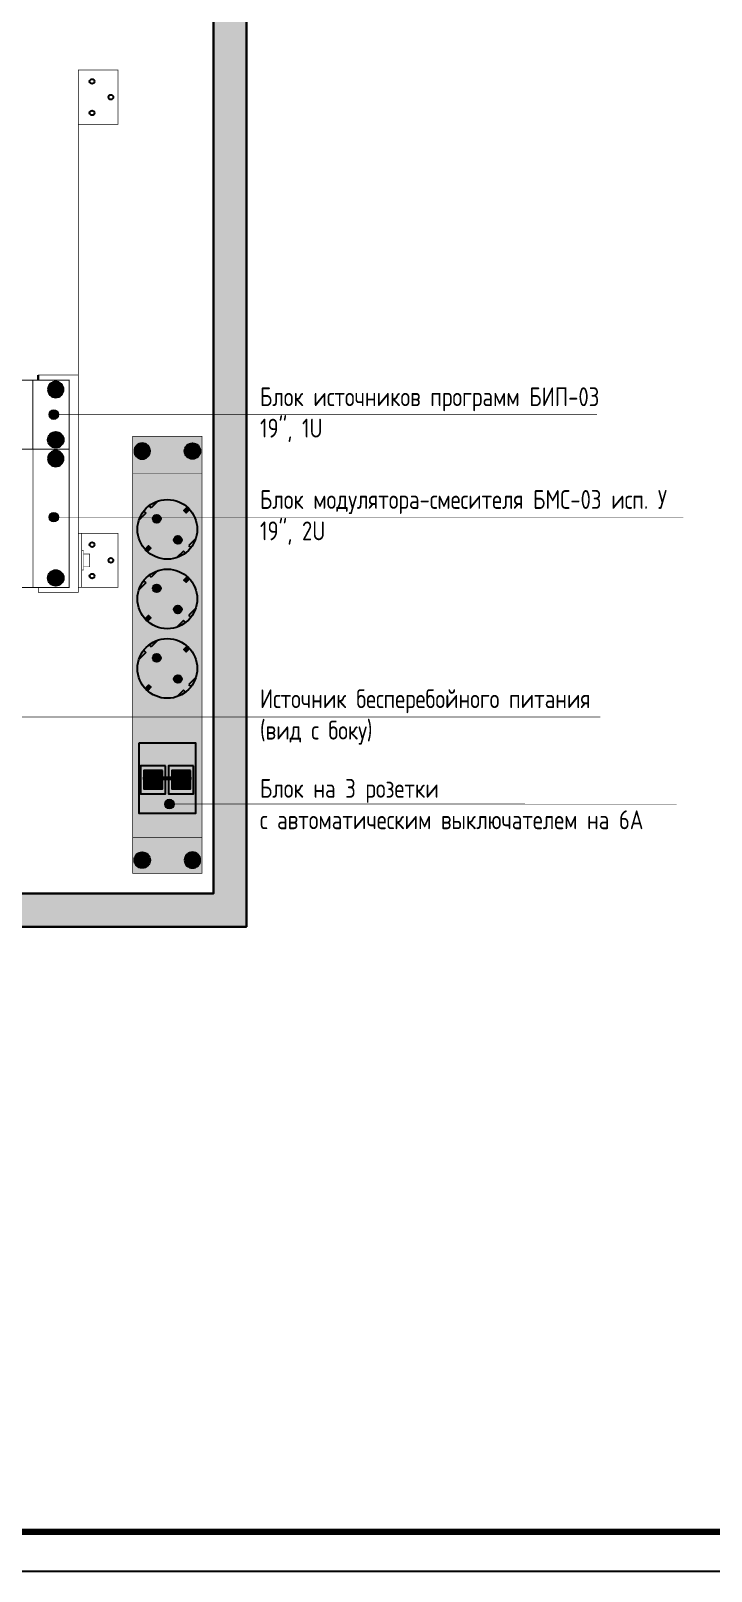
# Paper-space layout '14. УППВ' of a CAD drawing. Header units: millimetres. Extents: x 0 to 2670, y -76 to 297.
# Drawn here: x 128.3 to 215, y 0 to 196.2 of the extents above; entities that cross this region are included whole.
import ezdxf
from ezdxf.enums import TextEntityAlignment as Align

# ---------------------------------------------------------------- set-up
doc = ezdxf.new("R2010")
doc.units = ezdxf.units.MM
doc.linetypes.add('штриховая', pattern=[19.05, 12.7, -6.35])
doc.layers.add('102 Рамка', color=252, linetype='Continuous')
doc.layers.add('Text', color=7, linetype='Continuous')
doc.layers.add('Выноски', color=7, linetype='Continuous', lineweight=0)
doc.styles.add('ISOCPEUR', font='isocpeui.ttf', dxfattribs={"height": 2.5})
doc.styles.get("Standard").update_dxf_attribs({"font": 'arial.ttf'})
doc.styles.add('ГОСТ-ttf', font='isocpeur.ttf', dxfattribs={"width": 0.8})

# ---------------------------------------------------------------- blocks, each defined once
blk = doc.blocks.new('*U264')
at = {"true_color": 0xc7c7c7}
h = blk.add_hatch(color=9, dxfattribs=at)
h.set_gradient(color1=(93, 101, 98), color2=(179, 179, 179), tint=0.43, name='SPHERICAL')
h.paths.add_polyline_path([(10, 5, 1), (0, 5, 1)])
h.paths.add_polyline_path([(3.98, 2.56), (2.56, 3.98), (3.59, 5), (2.56, 6.02), (3.98, 7.44), (5, 6.41), (6.02, 7.44), (7.44, 6.02), (6.41, 5), (7.44, 3.98), (6.02, 2.56), (5, 3.59)], flags=16)
h = blk.add_hatch(color=250)
h.set_gradient(color1=(39, 42, 41), color2=(103, 113, 116), tint=0.43, name='SPHERICAL')
h.paths.add_polyline_path([(5, 6.41), (3.98, 7.44), (2.56, 6.02), (3.59, 5), (2.56, 3.98), (3.98, 2.56), (5, 3.59), (6.02, 2.56), (7.44, 3.98), (6.41, 5), (7.44, 6.02), (6.02, 7.44)])
at = {"color": 49, "lineweight": 25, "true_color": 0x474747}
blk.add_lwpolyline([(6.41, 5), (7.44, 6.02), (6.02, 7.44), (5, 6.41), (3.98, 7.44), (2.56, 6.02), (3.59, 5), (2.56, 3.98), (3.98, 2.56), (5, 3.59), (6.02, 2.56), (7.44, 3.98), (6.41, 5)], dxfattribs=at)
blk.add_circle((5, 5), 5, dxfattribs=at)
blk = doc.blocks.new('*U263')
at = {"lineweight": 25}
h = blk.add_hatch(color=251, dxfattribs=at)
h.set_gradient(color1=(102, 106, 98), color2=(120, 120, 110), rotation=90, tint=0.43)
h.paths.add_polyline_path([(0, -22), (278.31, -22), (278.31, 22), (0, 22)])
h = blk.add_hatch(color=256, dxfattribs=at)
h.dxf.hatch_style = 1
h.set_gradient(color1=(147, 144, 128), color2=(180, 178, 167), rotation=180, tint=1, name='CURVED')
h.paths.add_polyline_path([(83.15, 18), (38.15, 18), (38.15, -18), (83.15, -18)])
h.paths.add_polyline_path([(68.64, 1.09), (50.64, 1.09), (50.64, 17), (68.64, 17)], flags=16)
h.paths.add_polyline_path([(65.64, 3), (53.85, 3), (53.85, 15), (65.64, 15)], flags=0)
h.paths.add_polyline_path([(61.41, 3), (59.74, 3), (59.74, 15), (61.41, 15)], flags=0)
h = blk.add_hatch(color=256, dxfattribs=at)
h.dxf.hatch_style = 1
h.set_gradient(color1=(83, 80, 70), color2=(107, 104, 91), tint=1, name='CURVED')
h.paths.add_polyline_path([(68.64, 17), (50.64, 17), (50.64, 1.09), (68.64, 1.09)])
h.paths.add_polyline_path([(65.64, 3), (53.85, 3), (53.85, 15), (65.64, 15)], flags=16)
h.paths.add_polyline_path([(61.41, 3), (59.74, 3), (59.74, 15), (61.41, 15)], flags=16)
h = blk.add_hatch(color=256, dxfattribs=at)
h.dxf.hatch_style = 1
h.set_gradient(color1=(82, 163, 0), color2=(41, 82, 0), rotation=90, tint=1, name='INVCYLINDER')
h.paths.add_polyline_path([(65.64, 15), (61.41, 15), (61.41, 3), (65.64, 3)])
h.paths.add_polyline_path([(53.85, 3), (59.74, 3), (59.74, 15), (53.85, 15)])
h = blk.add_hatch(color=256, dxfattribs=at)
h.dxf.hatch_style = 1
h.set_gradient(color1=(82, 163, 0), color2=(41, 82, 0), rotation=90, tint=1, name='INVCYLINDER')
h.paths.add_polyline_path([(59.74, 15), (61.41, 15), (61.41, -14.84), (59.74, -14.84)])
h = blk.add_hatch(color=256, dxfattribs=at)
h.dxf.hatch_style = 1
h.set_gradient(color1=(63, 62, 54), color2=(138, 134, 117), rotation=90, tint=1, name='CURVED')
h.paths.add_polyline_path([(116.75, -10.25), (115.45, -11.55, 0.716992), (149.54, 0, 1), (111.54, 0, 0.080786), (112.52, -6.02)])
h = blk.add_hatch(color=256, dxfattribs=at)
h.dxf.hatch_style = 1
h.set_gradient(color1=(63, 62, 54), color2=(138, 134, 117), rotation=90, tint=1, name='CURVED')
h.paths.add_polyline_path([(124.52, -18.02, 0.512137), (149.54, 0, 1), (111.54, 0, 0.233447), (118.99, -15.09), (120.29, -13.79)])
h = blk.add_hatch(color=256, dxfattribs=at)
h.dxf.hatch_style = 1
h.set_gradient(color1=(63, 62, 54), color2=(138, 134, 117), rotation=270, tint=1, name='CURVED')
h.paths.add_polyline_path([(149.54, 0, 0.233447), (142.09, 15.09), (140.79, 13.79), (136.56, 18.02, 0.512137), (111.54, 0, 1)])
h = blk.add_hatch(color=256, dxfattribs=at)
h.dxf.hatch_style = 1
h.set_gradient(color1=(63, 62, 54), color2=(138, 134, 117), rotation=270, tint=1, name='CURVED')
h.paths.add_polyline_path([(149.54, 0, 0.080786), (148.56, 6.02), (144.33, 10.25), (145.63, 11.55, 0.716992), (111.54, 0, 1)])
h = blk.add_hatch(color=256, dxfattribs=at)
h.dxf.hatch_style = 1
h.set_gradient(color1=(36, 35, 30), color2=(69, 67, 59), tint=1, name='CURVED')
h.paths.add_polyline_path([(141.13, -12), (142.54, -10.59), (144.66, -12.71, 0.270091), (148.56, 6.02), (144.33, 10.25), (145.63, 11.55, 0.033002), (143.98, 13.44, 0.033002), (142.09, 15.09), (140.79, 13.79), (136.56, 18.02, 0.270091), (117.83, 14.12), (119.95, 12), (118.54, 10.59), (116.42, 12.71, 0.270091), (112.52, -6.02), (116.75, -10.25), (115.45, -11.55, 0.033002), (117.11, -13.44, 0.033002), (118.99, -15.09), (120.29, -13.79), (124.52, -18.02, 0.270091), (143.25, -14.12)])
h.paths.add_polyline_path([(122.05, -8.49, -1), (125.59, -4.95, -1)], flags=16)
h.paths.add_polyline_path([(135.49, 4.95, -1), (139.03, 8.49, -1)], flags=16)
h = blk.add_hatch(color=254)
h.set_gradient(color1=(226, 228, 228), color2=(37, 39, 39), rotation=90, tint=0.65, name='INVCYLINDER')
h.paths.add_polyline_path([(116.4, 12.73), (118.54, 10.59), (119.95, 12), (117.81, 14.14)])
h = blk.add_hatch(color=256, dxfattribs=at)
h.dxf.hatch_style = 1
h.set_gradient(color1=(63, 62, 54), color2=(138, 134, 117), rotation=90, tint=1, name='CURVED')
h.paths.add_polyline_path([(161.04, -10.25), (159.74, -11.55, 0.716992), (193.83, 0, 1), (155.83, 0, 0.080786), (156.81, -6.02)])
h = blk.add_hatch(color=256, dxfattribs=at)
h.dxf.hatch_style = 1
h.set_gradient(color1=(63, 62, 54), color2=(138, 134, 117), rotation=90, tint=1, name='CURVED')
h.paths.add_polyline_path([(168.81, -18.02, 0.512137), (193.83, 0, 1), (155.83, 0, 0.233447), (163.28, -15.09), (164.58, -13.79)])
h = blk.add_hatch(color=256, dxfattribs=at)
h.dxf.hatch_style = 1
h.set_gradient(color1=(63, 62, 54), color2=(138, 134, 117), rotation=270, tint=1, name='CURVED')
h.paths.add_polyline_path([(193.83, 0, 0.233447), (186.38, 15.09), (185.08, 13.79), (180.85, 18.02, 0.512137), (155.83, 0, 1)])
h = blk.add_hatch(color=256, dxfattribs=at)
h.dxf.hatch_style = 1
h.set_gradient(color1=(63, 62, 54), color2=(138, 134, 117), rotation=270, tint=1, name='CURVED')
h.paths.add_polyline_path([(193.83, 0, 0.080786), (192.85, 6.02), (188.62, 10.25), (189.92, 11.55, 0.716992), (155.83, 0, 1)])
h = blk.add_hatch(color=256, dxfattribs=at)
h.dxf.hatch_style = 1
h.set_gradient(color1=(36, 35, 30), color2=(69, 67, 59), tint=1, name='CURVED')
h.paths.add_polyline_path([(185.42, -12), (186.83, -10.59), (188.95, -12.71, 0.270091), (192.85, 6.02), (188.62, 10.25), (189.92, 11.55, 0.033002), (188.27, 13.44, 0.033002), (186.38, 15.09), (185.08, 13.79), (180.85, 18.02, 0.270091), (162.12, 14.12), (164.24, 12), (162.83, 10.59), (160.71, 12.71, 0.270091), (156.81, -6.02), (161.04, -10.25), (159.74, -11.55, 0.033002), (161.4, -13.44, 0.033002), (163.28, -15.09), (164.58, -13.79), (168.81, -18.02, 0.270091), (187.54, -14.12)])
h.paths.add_polyline_path([(166.35, -8.49, -1), (169.88, -4.95, -1)], flags=16)
h.paths.add_polyline_path([(179.78, 4.95, -1), (183.32, 8.49, -1)], flags=16)
h = blk.add_hatch(color=254)
h.set_gradient(color1=(226, 228, 228), color2=(37, 39, 39), rotation=90, tint=0.65, name='INVCYLINDER')
h.paths.add_polyline_path([(160.69, 12.73), (162.83, 10.59), (164.24, 12), (162.1, 14.14)])
h = blk.add_hatch(color=256, dxfattribs=at)
h.dxf.hatch_style = 1
h.set_gradient(color1=(63, 62, 54), color2=(138, 134, 117), rotation=90, tint=1, name='CURVED')
h.paths.add_polyline_path([(205.33, -10.25), (204.03, -11.55, 0.716992), (238.12, 0, 1), (200.12, 0, 0.080786), (201.1, -6.02)])
h = blk.add_hatch(color=256, dxfattribs=at)
h.dxf.hatch_style = 1
h.set_gradient(color1=(63, 62, 54), color2=(138, 134, 117), rotation=90, tint=1, name='CURVED')
h.paths.add_polyline_path([(213.1, -18.02, 0.512137), (238.12, 0, 1), (200.12, 0, 0.233447), (207.57, -15.09), (208.87, -13.79)])
h = blk.add_hatch(color=256, dxfattribs=at)
h.dxf.hatch_style = 1
h.set_gradient(color1=(63, 62, 54), color2=(138, 134, 117), rotation=270, tint=1, name='CURVED')
h.paths.add_polyline_path([(238.12, 0, 0.233447), (230.67, 15.09), (229.37, 13.79), (225.14, 18.02, 0.512137), (200.12, 0, 1)])
h = blk.add_hatch(color=256, dxfattribs=at)
h.dxf.hatch_style = 1
h.set_gradient(color1=(63, 62, 54), color2=(138, 134, 117), rotation=270, tint=1, name='CURVED')
h.paths.add_polyline_path([(238.12, 0, 0.080786), (237.14, 6.02), (232.91, 10.25), (234.21, 11.55, 0.716992), (200.12, 0, 1)])
h = blk.add_hatch(color=256, dxfattribs=at)
h.dxf.hatch_style = 1
h.set_gradient(color1=(36, 35, 30), color2=(69, 67, 59), tint=1, name='CURVED')
h.paths.add_polyline_path([(229.71, -12), (231.12, -10.59), (233.24, -12.71, 0.270091), (237.14, 6.02), (232.91, 10.25), (234.21, 11.55, 0.033002), (232.56, 13.44, 0.033002), (230.67, 15.09), (229.37, 13.79), (225.14, 18.02, 0.270091), (206.41, 14.12), (208.53, 12), (207.12, 10.59), (205, 12.71, 0.270091), (201.1, -6.02), (205.33, -10.25), (204.03, -11.55, 0.033002), (205.69, -13.44, 0.033002), (207.57, -15.09), (208.87, -13.79), (213.1, -18.02, 0.270091), (231.83, -14.12)])
h.paths.add_polyline_path([(210.64, -8.49, -1), (214.17, -4.95, -1)], flags=16)
h.paths.add_polyline_path([(224.07, 4.95, -1), (227.61, 8.49, -1)], flags=16)
h = blk.add_hatch(color=254)
h.set_gradient(color1=(226, 228, 228), color2=(37, 39, 39), rotation=90, tint=0.65, name='INVCYLINDER')
h.paths.add_polyline_path([(204.98, 12.73), (207.12, 10.59), (208.53, 12), (206.39, 14.14)])
h = blk.add_hatch(color=256, dxfattribs=at)
h.dxf.hatch_style = 1
h.set_gradient(color1=(10, 11, 11), color2=(0, 0, 0), tint=1, name='INVSPHERICAL')
h.paths.add_polyline_path([(139.76, 6.72, 1), (134.76, 6.72, 1)])
h = blk.add_hatch(color=256, dxfattribs=at)
h.dxf.hatch_style = 1
h.set_gradient(color1=(10, 11, 11), color2=(0, 0, 0), tint=1, name='INVSPHERICAL')
h.paths.add_polyline_path([(184.05, 6.72, 1), (179.05, 6.72, 1)])
h = blk.add_hatch(color=256, dxfattribs=at)
h.dxf.hatch_style = 1
h.set_gradient(color1=(10, 11, 11), color2=(0, 0, 0), tint=1, name='INVSPHERICAL')
h.paths.add_polyline_path([(228.34, 6.72, 1), (223.34, 6.72, 1)])
h = blk.add_hatch(color=256, dxfattribs=at)
h.dxf.hatch_style = 1
h.set_gradient(color1=(83, 80, 70), color2=(107, 104, 91), tint=1, name='CURVED')
h.paths.add_polyline_path([(68.64, -0.84), (50.64, -0.84), (50.64, -16.75), (68.64, -16.75)])
h.paths.add_polyline_path([(65.64, -14.84), (53.85, -14.84), (53.85, -2.84), (65.64, -2.84)], flags=16)
h.paths.add_polyline_path([(61.41, -14.84), (59.74, -14.84), (59.74, -2.84), (61.41, -2.84)], flags=16)
h = blk.add_hatch(color=256, dxfattribs=at)
h.dxf.hatch_style = 1
h.set_gradient(color1=(82, 163, 0), color2=(41, 82, 0), rotation=90, tint=1, name='INVCYLINDER')
h.paths.add_polyline_path([(65.64, -2.84), (61.41, -2.84), (61.41, -14.84), (65.64, -14.84)])
h.paths.add_polyline_path([(53.85, -14.84), (59.74, -14.84), (59.74, -2.84), (53.85, -2.84)])
h = blk.add_hatch(color=256, dxfattribs=at)
h.dxf.hatch_style = 1
h.set_gradient(color1=(10, 11, 11), color2=(0, 0, 0), tint=1, name='INVSPHERICAL')
h.paths.add_polyline_path([(126.32, -6.72, 1), (121.32, -6.72, 1)])
h = blk.add_hatch(color=256, dxfattribs=at)
h.dxf.hatch_style = 1
h.set_gradient(color1=(10, 11, 11), color2=(0, 0, 0), tint=1, name='INVSPHERICAL')
h.paths.add_polyline_path([(170.61, -6.72, 1), (165.61, -6.72, 1)])
h = blk.add_hatch(color=256, dxfattribs=at)
h.dxf.hatch_style = 1
h.set_gradient(color1=(10, 11, 11), color2=(0, 0, 0), tint=1, name='INVSPHERICAL')
h.paths.add_polyline_path([(214.9, -6.72, 1), (209.9, -6.72, 1)])
h = blk.add_hatch(color=254)
h.set_gradient(color1=(226, 228, 228), color2=(37, 39, 39), rotation=90, tint=0.65, name='INVCYLINDER')
h.paths.add_polyline_path([(144.68, -12.73), (142.54, -10.59), (141.13, -12), (143.27, -14.14)])
h = blk.add_hatch(color=254)
h.set_gradient(color1=(226, 228, 228), color2=(37, 39, 39), rotation=90, tint=0.65, name='INVCYLINDER')
h.paths.add_polyline_path([(188.97, -12.73), (186.83, -10.59), (185.42, -12), (187.56, -14.14)])
h = blk.add_hatch(color=254)
h.set_gradient(color1=(226, 228, 228), color2=(37, 39, 39), rotation=90, tint=0.65, name='INVCYLINDER')
h.paths.add_polyline_path([(233.26, -12.73), (231.12, -10.59), (229.71, -12), (231.85, -14.14)])
for p, q in [((140.79, 13.79), (136.56, 18.02)), ((142.09, 15.09), (140.79, 13.79)), ((145.63, 11.55), (144.33, 10.25)), ((148.56, 6.02), (144.33, 10.25)), ((185.08, 13.79), (180.85, 18.02)), ((186.38, 15.09), (185.08, 13.79)), ((189.92, 11.55), (188.62, 10.25)), ((192.85, 6.02), (188.62, 10.25)), ((229.37, 13.79), (225.14, 18.02)), ((230.67, 15.09), (229.37, 13.79)), ((234.21, 11.55), (232.91, 10.25)), ((237.14, 6.02), (232.91, 10.25)), ((116.75, -10.25), (112.52, -6.02)), ((161.04, -10.25), (156.81, -6.02)), ((205.33, -10.25), (201.1, -6.02)), ((115.45, -11.55), (116.75, -10.25)), ((118.99, -15.09), (120.29, -13.79)), ((124.52, -18.02), (120.29, -13.79)), ((159.74, -11.55), (161.04, -10.25)), ((163.28, -15.09), (164.58, -13.79)), ((168.81, -18.02), (164.58, -13.79)), ((204.03, -11.55), (205.33, -10.25)), ((207.57, -15.09), (208.87, -13.79)), ((213.1, -18.02), (208.87, -13.79))]:
    blk.add_line(p, q)
at = {"const_width": 0.4}
blk.add_lwpolyline([(0, -22), (278.31, -22), (278.31, 22), (0, 22)], close=True, dxfattribs=at)
for points in [[(23, -22), (23, 22)], [(254.47, -22), (254.47, 22)]]:
    blk.add_lwpolyline(points, dxfattribs=at)
at = {"color": 251, "lineweight": 25}
blk.add_lwpolyline([(83.15, 18), (83.15, -18), (38.15, -18), (38.15, 18)], close=True, dxfattribs=at)
at = {"lineweight": 25}
for points in [[(68.64, 1.09), (68.64, 17), (50.64, 17), (50.64, 1.09)], [(65.64, 3), (65.64, 15), (53.85, 15), (53.85, 3)], [(61.41, 3), (61.41, 15), (59.74, 15), (59.74, 3)], [(59.74, 15), (61.41, 15), (61.41, -14.84), (59.74, -14.84)], [(116.4, 12.73), (117.81, 14.14), (119.95, 12), (118.54, 10.59)], [(160.69, 12.73), (162.1, 14.14), (164.24, 12), (162.83, 10.59)], [(204.98, 12.73), (206.39, 14.14), (208.53, 12), (207.12, 10.59)], [(68.64, -16.75), (68.64, -0.84), (50.64, -0.84), (50.64, -16.75)], [(65.64, -14.84), (65.64, -2.84), (53.85, -2.84), (53.85, -14.84)], [(61.41, -14.84), (61.41, -2.84), (59.74, -2.84), (59.74, -14.84)], [(143.27, -14.14), (144.68, -12.73), (142.54, -10.59), (141.13, -12)], [(187.56, -14.14), (188.97, -12.73), (186.83, -10.59), (185.42, -12)], [(231.85, -14.14), (233.26, -12.73), (231.12, -10.59), (229.71, -12)]]:
    blk.add_lwpolyline(points, close=True, dxfattribs=at)
for centre, radius in [((130.54, 0), 19), ((174.83, 0), 19), ((219.12, 0), 19), ((137.26, 6.72), 2.5), ((181.55, 6.72), 2.5), ((225.84, 6.72), 2.5), ((123.82, -6.72), 2.5), ((168.11, -6.72), 2.5), ((212.4, -6.72), 2.5)]:
    blk.add_circle(centre, radius)
blk.add_blockref('*U264', (3.5, 11), dxfattribs=at)
at = {"lineweight": 25, "xscale": -1}
blk.add_blockref('*U264', (273.97, 11), dxfattribs=at)
at = {"lineweight": 25, "xscale": -1, "rotation": 180}
blk.add_blockref('*U264', (3.5, -11), dxfattribs=at)
at = {"lineweight": 25, "rotation": 180}
blk.add_blockref('*U264', (273.97, -11), dxfattribs=at)
blk = doc.blocks.new('*U265')
blk.add_blockref('*U263', (0, 0))
blk = doc.blocks.new('*U231')
at = {"true_color": 0xc7c7c7}
h = blk.add_hatch(color=9, dxfattribs=at)
h.set_gradient(color1=(93, 101, 98), color2=(179, 179, 179), tint=0.43, name='SPHERICAL')
h.paths.add_polyline_path([(10, 5, 1), (0, 5, 1)])
h.paths.add_polyline_path([(3.98, 2.56), (2.56, 3.98), (3.59, 5), (2.56, 6.02), (3.98, 7.44), (5, 6.41), (6.02, 7.44), (7.44, 6.02), (6.41, 5), (7.44, 3.98), (6.02, 2.56), (5, 3.59)], flags=16)
h = blk.add_hatch(color=250)
h.set_gradient(color1=(39, 42, 41), color2=(103, 113, 116), tint=0.43, name='SPHERICAL')
h.paths.add_polyline_path([(5, 6.41), (3.98, 7.44), (2.56, 6.02), (3.59, 5), (2.56, 3.98), (3.98, 2.56), (5, 3.59), (6.02, 2.56), (7.44, 3.98), (6.41, 5), (7.44, 6.02), (6.02, 7.44)])
at = {"color": 49, "lineweight": 25, "true_color": 0x474747}
blk.add_lwpolyline([(6.41, 5), (7.44, 6.02), (6.02, 7.44), (5, 6.41), (3.98, 7.44), (2.56, 6.02), (3.59, 5), (2.56, 3.98), (3.98, 2.56), (5, 3.59), (6.02, 2.56), (7.44, 3.98), (6.41, 5)], dxfattribs=at)
blk.add_circle((5, 5), 5, dxfattribs=at)
blk = doc.blocks.new('*U241')
at = {"const_width": 0.6}
blk.add_lwpolyline([(0, 0), (482, 0), (482, 44), (0, 44)], close=True, dxfattribs=at)
blk.add_lwpolyline([(459, 0), (459, 44)], dxfattribs=at)
at = {"lineweight": 25, "xscale": -1}
blk.add_blockref('*U231', (478.5, 33), dxfattribs=at)
at = {"lineweight": 25, "rotation": 180}
blk.add_blockref('*U231', (478.5, 11), dxfattribs=at)
blk = doc.blocks.new('*U242')
blk.add_blockref('*U241', (0, 0))
blk = doc.blocks.new('*U244')
at = {"true_color": 0xc7c7c7}
h = blk.add_hatch(color=9, dxfattribs=at)
h.set_gradient(color1=(93, 101, 98), color2=(179, 179, 179), tint=0.43, name='SPHERICAL')
h.paths.add_polyline_path([(10, 5, 1), (0, 5, 1)])
h.paths.add_polyline_path([(3.98, 2.56), (2.56, 3.98), (3.59, 5), (2.56, 6.02), (3.98, 7.44), (5, 6.41), (6.02, 7.44), (7.44, 6.02), (6.41, 5), (7.44, 3.98), (6.02, 2.56), (5, 3.59)], flags=16)
h = blk.add_hatch(color=250)
h.set_gradient(color1=(39, 42, 41), color2=(103, 113, 116), tint=0.43, name='SPHERICAL')
h.paths.add_polyline_path([(5, 6.41), (3.98, 7.44), (2.56, 6.02), (3.59, 5), (2.56, 3.98), (3.98, 2.56), (5, 3.59), (6.02, 2.56), (7.44, 3.98), (6.41, 5), (7.44, 6.02), (6.02, 7.44)])
at = {"color": 49, "lineweight": 25, "true_color": 0x474747}
blk.add_lwpolyline([(6.41, 5), (7.44, 6.02), (6.02, 7.44), (5, 6.41), (3.98, 7.44), (2.56, 6.02), (3.59, 5), (2.56, 3.98), (3.98, 2.56), (5, 3.59), (6.02, 2.56), (7.44, 3.98), (6.41, 5)], dxfattribs=at)
blk.add_circle((5, 5), 5, dxfattribs=at)
blk = doc.blocks.new('*U261')
at = {"const_width": 0.6}
blk.add_lwpolyline([(0, 0), (482, 0), (482, 88), (0, 88)], close=True, dxfattribs=at)
blk.add_lwpolyline([(459, 0), (459, 88)], dxfattribs=at)
at = {"lineweight": 25, "xscale": -1}
blk.add_blockref('*U244', (478.5, 77), dxfattribs=at)
at = {"lineweight": 25, "rotation": 180}
blk.add_blockref('*U244', (478.5, 11), dxfattribs=at)
blk = doc.blocks.new('*U262')
blk.add_blockref('*U261', (2532.32, 1151.71))
blk = doc.blocks.new('A$C05496271')
at = {"lineweight": 25}
h = blk.add_hatch(color=251, dxfattribs=at)
h.set_gradient(color1=(62, 64, 59), color2=(90, 93, 86), tint=0.46, name='INVHEMISPHERICAL')
h.paths.add_polyline_path([(0, 700), (650, 700), (650, 0), (0, 0)])
h.paths.add_polyline_path([(21.05, 678.95), (628.95, 678.95), (628.95, 21.05), (21.05, 21.05)], flags=16)
at = {"layer": 'Выноски'}
h = blk.add_hatch(color=256, dxfattribs=at)
h.dxf.hatch_style = 1
edge = h.paths.add_edge_path()
edge.add_arc((527.29, 326.04), 3.02, 0, 360)
h = blk.add_hatch(color=256, dxfattribs=at)
h.dxf.hatch_style = 1
edge = h.paths.add_edge_path()
edge.add_arc((527.29, 260.71), 3.02, 0, 360)
h = blk.add_hatch(color=256, dxfattribs=at)
h.dxf.hatch_style = 1
edge = h.paths.add_edge_path()
edge.add_arc((600.94, 78.1), 3.02, 0, 360)
at = {"color": 252, "lineweight": 30}
blk.add_line((517.42, 351.25), (517.42, 348.04), dxfattribs=at)
at = {"lineweight": 30}
for points in [[(0, 700), (650, 700), (650, 0), (0, 0)], [(21.05, 678.95), (628.95, 678.95), (628.95, 21.05), (21.05, 21.05)]]:
    blk.add_lwpolyline(points, close=True, dxfattribs=at)
at = {"color": 252, "const_width": 0.4}
for points in [[(542.96, 545.42), (568.11, 545.42), (568.11, 510.98), (542.96, 510.98)], [(542.96, 250.49), (568.11, 250.49), (568.11, 216.04), (542.96, 216.04)], [(544.96, 227.1), (546.2, 227.1), (546.2, 239.43), (544.96, 239.43)], [(546.2, 237.26), (550.13, 237.26), (550.13, 229.13), (546.2, 229.13)]]:
    blk.add_lwpolyline(points, close=True, dxfattribs=at)
at = {"color": 252, "linetype": 'штриховая', "const_width": 0.4}
blk.add_lwpolyline([(542.96, 510.98), (542.96, 351.25)], dxfattribs=at)
at = {"color": 252, "const_width": 0.4}
for points in [[(517.42, 216.29), (517.42, 212.83), (542.96, 212.83), (542.96, 351.25), (517.42, 351.25), (517.42, 348.29)], [(544.96, 250.49), (544.96, 216.04)]]:
    blk.add_lwpolyline(points, dxfattribs=at)
at = {"color": 252}
for centre in [(551.62, 538.2), (563.67, 528.2), (551.62, 518.2), (551.62, 243.26), (563.67, 233.26), (551.62, 223.26)]:
    blk.add_circle(centre, 1.5, dxfattribs=at)
at = {"layer": 'Выноски', "const_width": 0.3}
for points in [[(527.29, 326.04), (873.21, 326.04)], [(527.29, 260.71), (928.17, 260.71)], [(445.93, 133.55), (875.39, 133.48)], [(600.94, 78.1), (923.97, 78.06)]]:
    blk.add_lwpolyline(points, dxfattribs=at)
at = {"layer": 'Выноски'}
for centre in [(527.29, 326.04), (527.29, 260.71), (600.94, 78.1)]:
    blk.add_circle(centre, 3.02, dxfattribs=at)
for name, p in [('*U242', (55.02, 304.04)), ('*U262', (-2477.29, -935.67))]:
    blk.add_blockref(name, p)
at = {"rotation": 90}
blk.add_blockref('*U265', (599.59, 33.88), dxfattribs=at)
at = {"layer": 'Text', "char_height": 12, "width": 371.9629, "attachment_point": 4, "style": 'ГОСТ-ttf'}
for s, insert in [('Блок источников программ БИП-03\\P19", 1U', (658.57, 326.04)), ('Блок модулятора-смесителя БМС-03 исп. У\\P19", 2U', (658.57, 260.63)), ('Источник бесперебойного питания\\P(вид с боку)', (658.56, 133.52)), ('Блок на 3 розетки\\Pс автоматическим выключателем на 6А', (658.57, 78.06))]:
    blk.add_mtext(s, dxfattribs=dict(at, insert=insert))
blk = doc.blocks.new('*U270')
at = {"layer": '102 Рамка', "color": 0}
blk.add_lwpolyline([(420, 297), (0, 297), (0, 0), (420, 0)], close=True, dxfattribs=at)
at = {"layer": '102 Рамка', "color": 0, "const_width": 0.8}
blk.add_lwpolyline([(415, 5), (415, 292), (20, 292), (20, 5)], close=True, dxfattribs=at)
at = {"color": 7, "style": 'ISOCPEUR', "oblique": 10, "width": 0.8}
for tag, height, p in [('ИМЯ-ПРОЕКТА', 3.5, (353, 54.91)), ('НОМЕР-ЛИСТА', 2.5, (393.56, 25))]:
    blk.add_attdef(tag, text='', height=height, dxfattribs=at).set_placement(p, align=Align.MIDDLE_CENTER)
at = {"color": 7, "lineweight": 30, "oblique": 10, "width": 0.8, "flags": 104}
for tag, p in [('РАЗДЕЛ-ПРОЕКТА', (332.62, 27.39)), ('НАИМЕНОВАНИЕ-ЧЕРТЕЖА', (330, 12.5))]:
    blk.add_attdef(tag, text='', height=2.5, dxfattribs=at).set_placement(p, align=Align.MIDDLE_CENTER)
at = {"layer": '102 Рамка', "color": 7, "style": 'ISOCPEUR', "width": 0.8}
blk.add_attdef('FORMATTEXT', text='', height=2.5, dxfattribs=at).set_placement((363.5, 3.75), align=Align.TOP_LEFT)

psp = doc.layouts.new('14. УППВ')

# ---------------------------------------------------------------- block references
at = {"color": 7, "lineweight": 30}
psp.add_blockref('*U270', (0, 0), dxfattribs=at)
at = {"xscale": 0.2, "yscale": 0.2, "zscale": 0.2}
psp.add_blockref('A$C05496271', (25.8, 82.08), dxfattribs=at)

doc.saveas('drawing.dxf')
